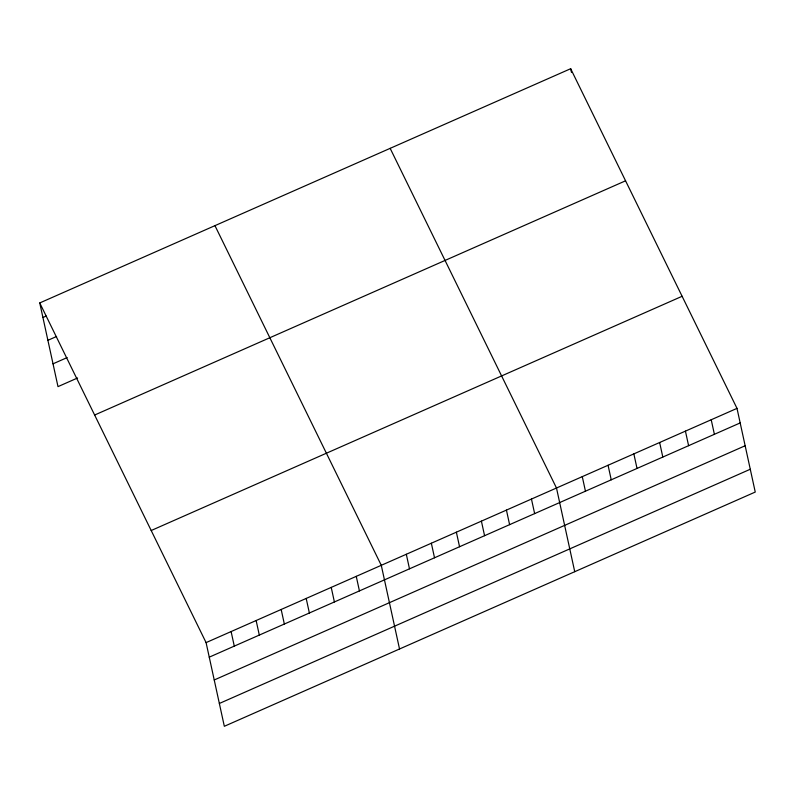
<?xml version="1.0" encoding="UTF-8"?>
<svg xmlns="http://www.w3.org/2000/svg" width="795" height="795" viewBox="0 0 795 795"><rect width="100%" height="100%" fill="white"/><g stroke="black" fill="none" stroke-linecap="round" stroke-linejoin="round"><path stroke-width="1.19" d="M39.75 302.945L570.671 68.708L737.005 408.372L755.25 492.055L224.329 726.292L206.084 642.608L39.75 302.945L57.995 386.628L77.582 377.983M42.92 317.503L46.189 316.062M47.899 340.31L56.604 336.474M53.026 363.812L67.168 357.571M94.635 415.03L625.566 180.803M151.189 530.523L682.12 296.287M206.084 642.608L737.005 408.372M209.254 657.167L740.175 422.93M214.233 679.973L745.154 445.747M219.35 703.476L750.281 469.249M390.156 148.347L556.49 488.011L574.735 571.694M214.958 225.651L381.282 565.315L399.527 648.988M711.217 419.75L714.387 434.309M685.429 431.128L688.599 445.687M659.641 442.507L662.811 457.065M570.671 68.708L571.466 72.355M633.854 453.885L637.024 468.444M608.066 465.264L611.236 479.822M582.278 476.642L585.448 491.201M531.457 499.061L534.638 513.62M506.435 510.102L509.605 524.66M481.402 521.142L484.572 535.701M456.37 532.183L459.55 546.741M431.347 543.223L434.517 557.782M406.315 554.264L409.485 568.822M356.259 576.355L359.429 590.914M331.227 587.396L334.397 601.954M306.194 598.436L309.374 612.995M281.172 609.477L284.342 624.035M256.139 620.527L259.309 635.086M231.107 631.568L234.286 646.126"/></g></svg>
